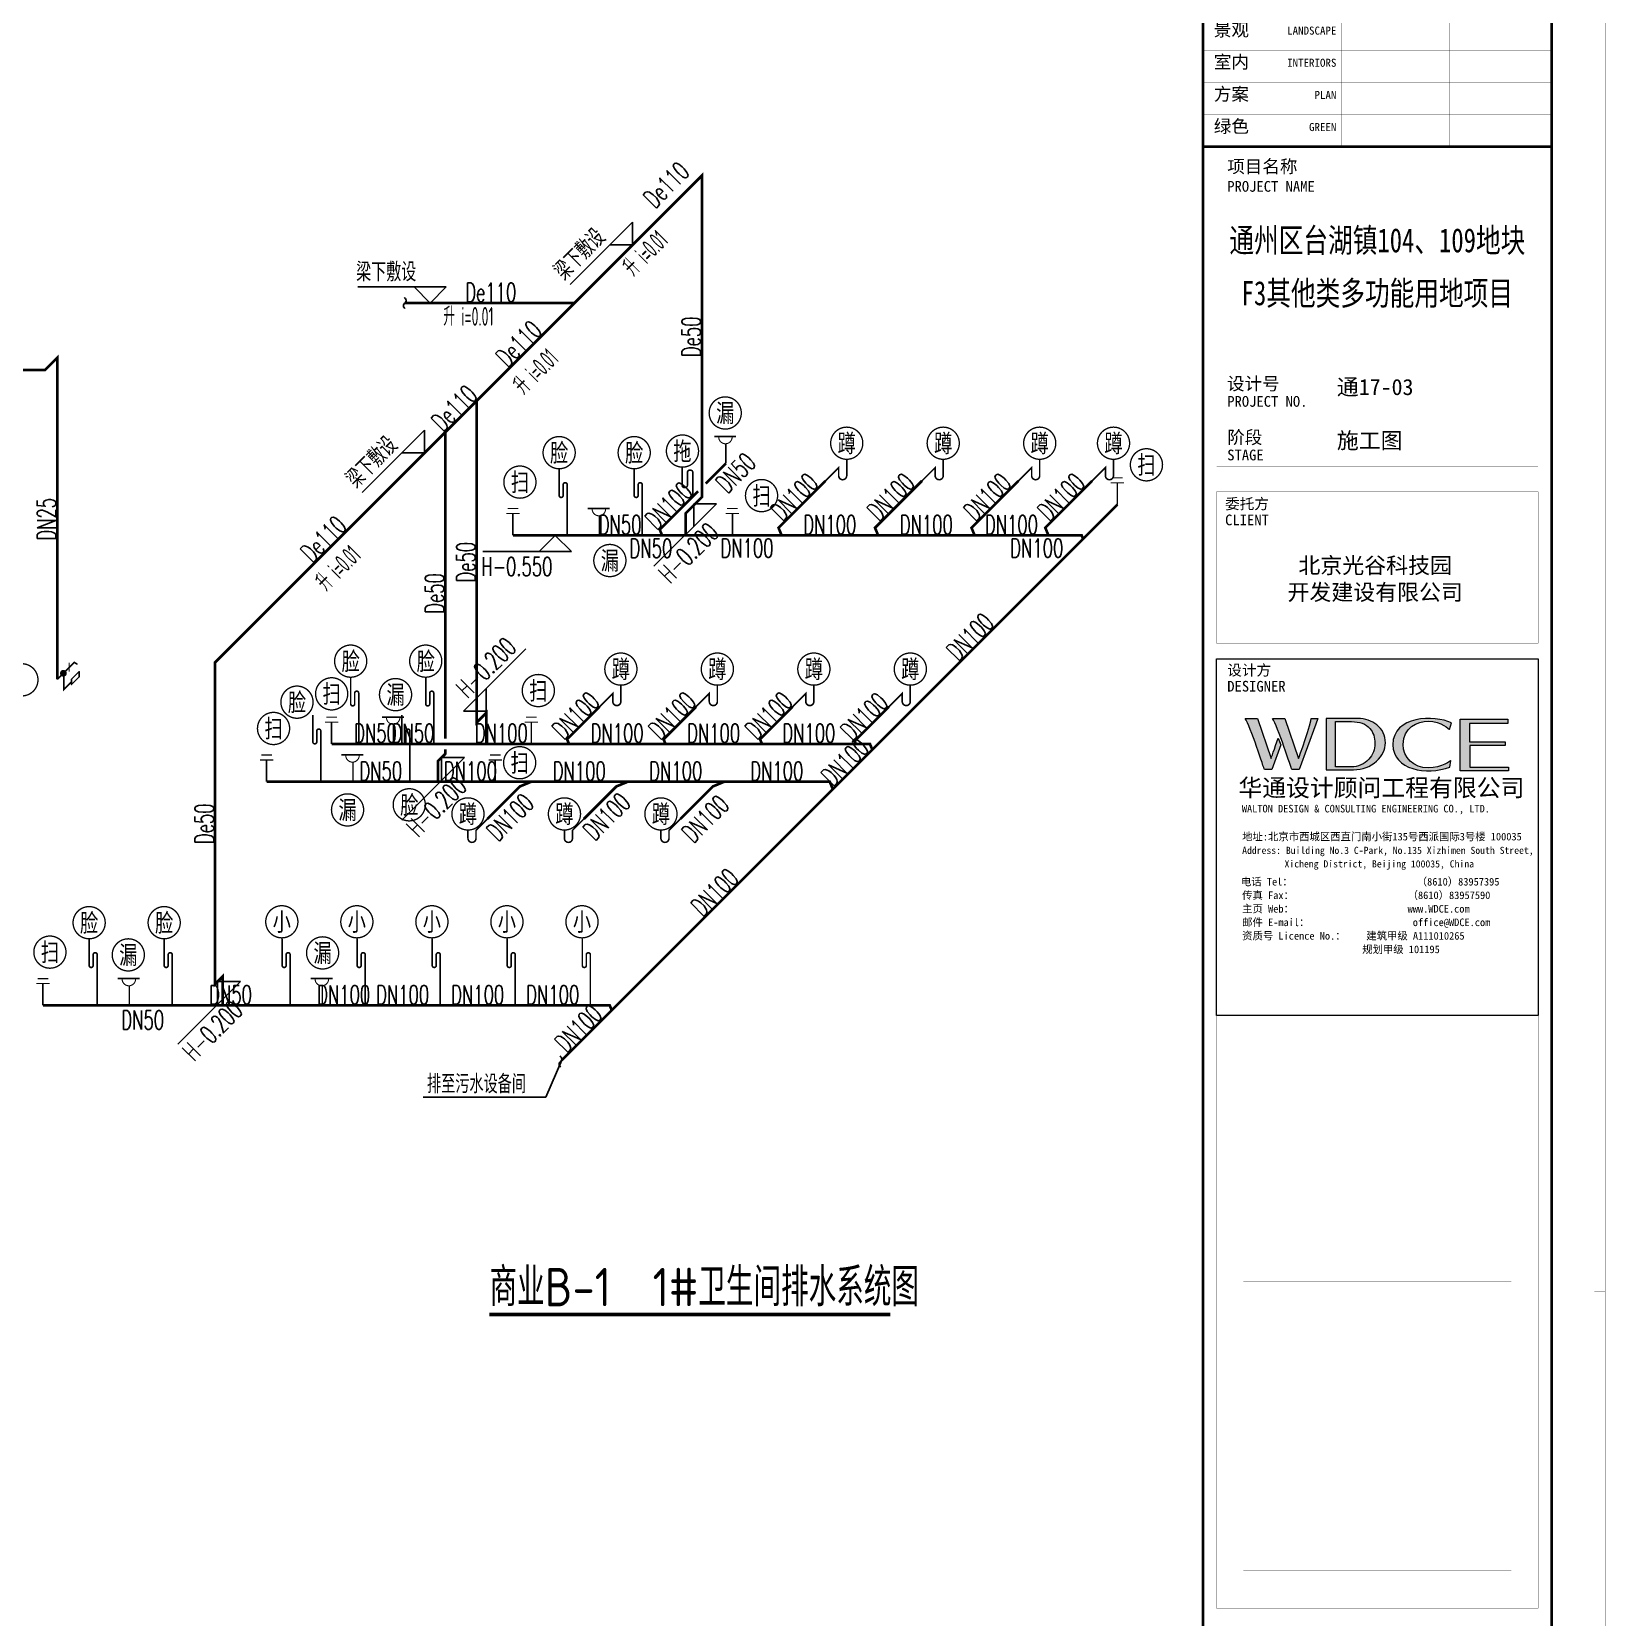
# Model space of a CAD drawing. Extents: x 57845 to 99897, y -155062 to -111524.
# Drawn here: x 85219 to 99897, y -143254 to -128465 of the extents above; entities that cross this region are included whole.
import ezdxf
from ezdxf.enums import TextEntityAlignment as Align

# ---------------------------------------------------------------- set-up
doc = ezdxf.new("R2010")
doc.units = 0
doc.header["$LTSCALE"] = 1000
doc.header["$MEASUREMENT"] = 0
for name, color, linetype in [('DIM_SYMB', 3, 'Continuous'), ('EQUIP_地漏', 7, 'Continuous'), ('EQUIP_污水', 7, 'Continuous'), ('EQUIP_给水', 7, 'Continuous'), ('EQUIP_通气', 7, 'Continuous'), ('PIPE-中水', 122, 'Continuous'), ('PIPE-污水', 2, 'Continuous'), ('PIPE-通气', 30, 'Continuous'), ('TEXT_中水', 7, 'Continuous'), ('TEXT_污水', 7, 'Continuous'), ('TEXT_通气', 7, 'Continuous'), ('TWT_ELEV', 3, 'Continuous'), ('TWT_IDEN', 3, 'Continuous'), ('TWT_LEAD', 3, 'Continuous'), ('TWT_SYMB', 3, 'Continuous')]:
    doc.layers.add(name, color=color, linetype=linetype)
doc.styles.add('_TCH_DIM', font='ROS1', dxfattribs={"width": 0.8, "bigfont": 'JD'})
doc.styles.add('_TWT_DIM_ELE', font='SIMPLEX', dxfattribs={"width": 0.8, "height": 3.5, "bigfont": 'HZTXT'})
doc.styles.add('_TWT_PIPEDN', font='SIMPLEX', dxfattribs={"width": 0.8, "height": 3.5, "bigfont": 'HZTXT'})
doc.styles.add('_TWT_SANITARY', font='', dxfattribs={"width": 0.8, "height": 3.5})
doc.styles.add('HZ', font='txt', dxfattribs={"bigfont": 'hztxt'})
doc.styles.get("Standard").update_dxf_attribs({"font": 'gbenor.shx', "bigfont": 'gbcbig.shx'})
doc.styles.add('图签信息$0$hwxh', font='STXIHEI.TTF')
doc.styles.add('图签信息$0$华文细黑', font='STXIHEI.TTF', dxfattribs={"height": 10})
doc.styles.get('_TWT_SANITARY').set_extended_font_data('SimSun')

# ---------------------------------------------------------------- blocks, each defined once
blk = doc.blocks.new('图签信息$0$logo2')
h = blk.add_hatch(color=7)
h.paths.add_polyline_path([(19.02, -7.36), (15.84, -7.36), (15.84, -3.97), (18.97, -3.97), (18.97, -4.24), (16.46, -4.24), (16.46, -5.45), (18.81, -5.45), (18.81, -5.69), (16.47, -5.69), (16.47, -7.12), (19.02, -7.12)])
edge = h.paths.add_edge_path()
edge.add_spline(control_points=[(15.26, -4.21), (15.26, -4.21), (15.13, -4.65), (15.13, -4.65), (15.13, -4.65), (14.62, -4.1), (13.73, -4.1), (13.04, -4.1), (12.07, -4.54), (12.08, -5.62), (12.08, -6.49), (12.77, -7.16), (13.73, -7.17), (14.66, -7.17), (15.23, -6.68), (15.23, -6.68), (15.23, -6.68), (15.16, -7.11), (15.16, -7.11), (13.63, -7.7), (11.42, -7.29), (11.41, -5.64), (11.4, -3.72), (14.16, -3.66), (15.26, -4.21)], knot_values=[0, 0, 0, 0, 1, 1, 1, 2, 2, 2, 3, 3, 3, 4, 4, 4, 5, 5, 5, 6, 6, 6, 7, 7, 7, 8, 8, 8, 8], degree=3, periodic=0)
edge = h.paths.add_edge_path(flags=16)
edge.add_spline(control_points=[(10.23, -5.57), (10.23, -5.16), (10.12, -4.83), (9.9, -4.58), (9.63, -4.27), (9.23, -4.12), (8.69, -4.12), (8.69, -4.12), (7.64, -4.12), (7.64, -4.12), (7.64, -4.12), (7.64, -7.1), (7.64, -7.1), (7.64, -7.1), (8.66, -7.1), (8.66, -7.1), (9.13, -7.1), (9.52, -6.93), (9.82, -6.6), (10.09, -6.31), (10.23, -5.96), (10.23, -5.57)], knot_values=[0, 0, 0, 0, 1, 1, 1, 2, 2, 2, 3, 3, 3, 4, 4, 4, 5, 5, 5, 6, 6, 6, 7, 7, 7, 7], degree=3, periodic=0)
edge = h.paths.add_edge_path()
edge.add_spline(control_points=[(10.92, -5.51), (10.92, -5.96), (10.72, -6.37), (10.34, -6.72), (9.92, -7.1), (9.41, -7.29), (8.82, -7.29), (8.82, -7.29), (7.03, -7.29), (7.03, -7.29), (7.03, -7.29), (7.03, -3.92), (7.03, -3.92), (7.03, -3.92), (9.1, -3.92), (9.1, -3.92), (9.59, -3.92), (10.01, -4.06), (10.36, -4.34), (10.73, -4.64), (10.92, -5.03), (10.92, -5.51)], knot_values=[0, 0, 0, 0, 1, 1, 1, 2, 2, 2, 3, 3, 3, 4, 4, 4, 5, 5, 5, 6, 6, 6, 7, 7, 7, 7], degree=3, periodic=0)
at = {"lineweight": 0}
blk.add_lwpolyline([(19.02, -7.36), (15.84, -7.36), (15.84, -3.97), (18.97, -3.97), (18.97, -4.24), (16.46, -4.24), (16.46, -5.45), (18.81, -5.45), (18.81, -5.69), (16.47, -5.69), (16.47, -7.12), (19.02, -7.12), (19.02, -7.36)], dxfattribs=at)
for points, knots in [([(10.92, -5.51), (10.92, -5.96), (10.72, -6.37), (10.34, -6.72), (9.92, -7.1), (9.41, -7.29), (8.82, -7.29), (8.82, -7.29), (7.03, -7.29), (7.03, -7.29), (7.03, -7.29), (7.03, -3.92), (7.03, -3.92), (7.03, -3.92), (9.1, -3.92), (9.1, -3.92), (9.59, -3.92), (10.01, -4.06), (10.36, -4.34), (10.73, -4.64), (10.92, -5.03), (10.92, -5.51)], [0, 0, 0, 0, 1, 1, 1, 2, 2, 2, 3, 3, 3, 4, 4, 4, 5, 5, 5, 6, 6, 6, 7, 7, 7, 7]), ([(10.23, -5.57), (10.23, -5.16), (10.12, -4.83), (9.9, -4.58), (9.63, -4.27), (9.23, -4.12), (8.69, -4.12), (8.69, -4.12), (7.64, -4.12), (7.64, -4.12), (7.64, -4.12), (7.64, -7.1), (7.64, -7.1), (7.64, -7.1), (8.66, -7.1), (8.66, -7.1), (9.13, -7.1), (9.52, -6.93), (9.82, -6.6), (10.09, -6.31), (10.23, -5.96), (10.23, -5.57)], [0, 0, 0, 0, 1, 1, 1, 2, 2, 2, 3, 3, 3, 4, 4, 4, 5, 5, 5, 6, 6, 6, 7, 7, 7, 7]), ([(15.26, -4.21), (15.26, -4.21), (15.13, -4.65), (15.13, -4.65), (15.13, -4.65), (14.62, -4.1), (13.73, -4.1), (13.04, -4.1), (12.07, -4.54), (12.08, -5.62), (12.08, -6.49), (12.77, -7.16), (13.73, -7.17), (14.66, -7.17), (15.23, -6.68), (15.23, -6.68), (15.23, -6.68), (15.16, -7.11), (15.16, -7.11), (13.63, -7.7), (11.42, -7.29), (11.41, -5.64), (11.4, -3.72), (14.16, -3.66), (15.26, -4.21)], [0, 0, 0, 0, 1, 1, 1, 2, 2, 2, 3, 3, 3, 4, 4, 4, 5, 5, 5, 6, 6, 6, 7, 7, 7, 8, 8, 8, 8])]:
    blk.add_open_spline(points, degree=3, knots=knots, dxfattribs=at)
blk = doc.blocks.new('图签信息$0$logo1')
h = blk.add_hatch(color=8)
edge = h.paths.add_edge_path()
edge.add_spline(control_points=[(3.86, -5.21), (3.63, -5.88), (3.39, -6.56), (3.39, -6.56), (3.39, -6.56), (2.5, -3.91), (2.5, -3.91), (2.5, -3.91), (1.8, -3.91), (1.69, -3.91), (2.02, -4.39), (2.95, -7.27), (2.95, -7.27), (2.95, -7.27), (3.44, -7.27), (3.44, -7.27), (3.44, -7.27), (4.03, -5.66), (4.03, -5.66), (4.03, -5.66), (3.86, -5.21), (3.86, -5.21)], knot_values=[0, 0, 0, 0, 1, 1, 1, 2, 2, 2, 3, 3, 3, 4, 4, 4, 5, 5, 5, 6, 6, 6, 7, 7, 7, 7], degree=3, periodic=0)
h = blk.add_hatch(color=7)
edge = h.paths.add_edge_path()
edge.add_spline(control_points=[(6.04, -3.91), (6.09, -4.1), (5.2, -6.56), (5.2, -6.56), (5.2, -6.56), (4.3, -3.91), (4.3, -3.91), (4.3, -3.91), (3.6, -3.91), (3.49, -3.91), (3.82, -4.39), (4.75, -7.27), (4.75, -7.27), (4.75, -7.27), (5.24, -7.27), (5.24, -7.27), (5.24, -7.27), (6.33, -4.3), (6.33, -4.3), (6.33, -4.3), (6.48, -3.91), (6.48, -3.91), (6.48, -3.91), (6.21, -3.91), (6.04, -3.91)], knot_values=[0, 0, 0, 0, 1, 1, 1, 2, 2, 2, 3, 3, 3, 4, 4, 4, 5, 5, 5, 6, 6, 6, 7, 7, 7, 8, 8, 8, 8], degree=3, periodic=0)
at = {"color": 8, "lineweight": 0}
blk.add_open_spline([(3.86, -5.21), (3.63, -5.88), (3.39, -6.56), (3.39, -6.56), (3.39, -6.56), (2.5, -3.91), (2.5, -3.91), (2.5, -3.91), (1.8, -3.91), (1.69, -3.91), (2.02, -4.39), (2.95, -7.27), (2.95, -7.27), (2.95, -7.27), (3.44, -7.27), (3.44, -7.27), (3.44, -7.27), (4.03, -5.66), (4.03, -5.66), (4.03, -5.66), (3.86, -5.21), (3.86, -5.21)], degree=3, knots=[0, 0, 0, 0, 1, 1, 1, 2, 2, 2, 3, 3, 3, 4, 4, 4, 5, 5, 5, 6, 6, 6, 7, 7, 7, 7], dxfattribs=at)
at = {"lineweight": 0}
blk.add_open_spline([(6.04, -3.91), (6.09, -4.1), (5.2, -6.56), (5.2, -6.56), (5.2, -6.56), (4.3, -3.91), (4.3, -3.91), (4.3, -3.91), (3.6, -3.91), (3.49, -3.91), (3.82, -4.39), (4.75, -7.27), (4.75, -7.27), (4.75, -7.27), (5.24, -7.27), (5.24, -7.27), (5.24, -7.27), (6.33, -4.3), (6.33, -4.3), (6.33, -4.3), (6.48, -3.91), (6.48, -3.91), (6.48, -3.91), (6.21, -3.91), (6.04, -3.91)], degree=3, knots=[0, 0, 0, 0, 1, 1, 1, 2, 2, 2, 3, 3, 3, 4, 4, 4, 5, 5, 5, 6, 6, 6, 7, 7, 7, 8, 8, 8, 8], dxfattribs=at)
blk.add_blockref('图签信息$0$logo2', (0, 0))
blk = doc.blocks.new('图签信息$0$时间-logo')
at = {"layer": 'Defpoints', "lineweight": 0}
blk.add_lwpolyline([(0, -23.46), (-21.17, -23.46), (-21.17, 0), (0, 0), (0, -23.46)], dxfattribs=at)
blk.add_blockref('图签信息$0$logo1', (-20.97, 0))
at = {"style": '图签信息$0$hwxh'}
for s, height, p in [('华通设计顾问工程有限公司 ', 1.15, (-19.73, -9.05)), ('WALTON DESIGN & CONSULTING ENGINEERING CO., LTD.', 0.5, (-19.5, -10.1)), ('地址:北京市西城区西直门南小街135号西派国际3号楼 100035', 0.5, (-19.48, -11.94)), ('Address: Building No.3 C-Park, No.135 Xizhimen South Street, ', 0.47, (-19.48, -12.83)), ('Xicheng District, Beijing 100035, China ', 0.47, (-16.69, -13.72)), ('电话 Tel：                        （8610）83957395 ', 0.5, (-19.56, -14.91)), ('传真 Fax：                      （8610）83957590 ', 0.5, (-19.48, -15.8)), ('主页 Web：                      www.WDCE.com ', 0.5, (-19.48, -16.69)), ('邮件 E-mail：                    office@WDCE.com ', 0.5, (-19.48, -17.58)), ('资质号 Licence No.：    建筑甲级 A111010265 ', 0.5, (-19.48, -18.47)), ('   规划甲级 101195', 0.5, (-12.6, -19.36))]:
    blk.add_text(s, height=height, dxfattribs=at).set_placement(p)
blk = doc.blocks.new('图签信息')
at = {"const_width": 0.5}
for points in [[(-65, 574), (-65, 500.5), (0, 500.5), (0, 574)], [(-65, 0), (0, 0), (0, 500.5), (-65, 500.5)]]:
    blk.add_lwpolyline(points, close=True, dxfattribs=at)
at = {"const_width": 0.05}
for points in [[(-39.14, 566.5), (-39.14, 500.5)], [(-19.1, 566.5), (-19.1, 500.5)], [(-65, 518.5), (0, 518.5)], [(-65, 512.5), (0, 512.5)], [(-65, 512.5), (0, 512.5)], [(-65, 506.5), (0, 506.5)], [(-65, 500.5), (0, 500.5)], [(-62.5, 450.87), (-2.5, 450.87)], [(-62.5, 440.87), (-2.5, 440.87)], [(-2.5, 407.85), (-2.5, 436.12), (-62.5, 436.12), (-62.5, 407.85)], [(-62.5, 407.85), (-2.5, 407.85)], [(-62.5, 404.92), (-62.5, 227.83)], [(-62.5, 404.92), (-2.5, 404.92)], [(-62.5, 227.83), (-2.5, 227.83), (-2.5, 404.92)], [(-57.5, 338.36), (-7.5, 338.36)], [(-57.5, 288.83), (-7.5, 288.83)], [(-57.5, 234.85), (-7.5, 234.85)], [(-62.5, 227.83), (-2.5, 227.83)]]:
    blk.add_lwpolyline(points, dxfattribs=at)
at = {"ltscale": 0.001, "xscale": 2.834689937531525, "yscale": 2.834689937531525, "zscale": 2.834689937531525}
blk.add_blockref('图签信息$0$时间-logo', (-2.5, 404.92), dxfattribs=at)
at = {"style": '图签信息$0$华文细黑'}
for s, height, p in [('景观', 2.4, (-63, 523.5)), ('室内', 2.4, (-63, 517.5)), ('方案', 2.4, (-63, 511.5)), ('绿色', 2.4, (-63, 505.5)), ('项目名称', 2.4, (-60.5, 498)), ('PROJECT NAME', 2, (-60.5, 494.08)), ('设计号', 2.4, (-60.54, 457.48)), ('PROJECT NO.', 2, (-60.5, 453.97)), ('阶段', 2.4, (-60.5, 447.47)), ('STAGE', 2, (-60.5, 443.97)), ('委托方', 2, (-60.9, 434.86)), ('CLIENT', 2, (-60.9, 431.86)), ('设计方', 2, (-60.5, 403.83)), ('DESIGNER', 2, (-60.5, 400.83))]:
    blk.add_text(s, height=height, dxfattribs=at).set_placement(p, align=Align.TOP_LEFT)
for s, p in [('LANDSCAPE', (-40.14, 522.89)), ('INTERIORS', (-40.14, 516.89)), ('PLAN', (-40.14, 510.89)), ('GREEN', (-40.14, 504.89))]:
    blk.add_text(s, height=1.5, dxfattribs=at).set_placement(p, align=Align.TOP_RIGHT)
at = {"color": 4, "style": '图签信息$0$华文细黑', "width": 0.75}
for s, p in [('通州区台湖镇104、109地块', (-32.5, 480.78)), ('F3其他类多功能用地项目', (-32.5, 470.91))]:
    blk.add_text(s, height=4.5, dxfattribs=at).set_placement(p, align=Align.CENTER)
at = {"color": 4, "ltscale": 0.001, "char_height": 3, "width": 58.4895, "style": '图签信息$0$华文细黑'}
for s, insert, attachment_point in [('通17-03', (-40.06, 455.51), 4), ('施工图', (-40.06, 445.51), 4), ('北京光谷科技园\\P开发建设有限公司', (-32.9, 419.71), 5)]:
    blk.add_mtext(s, dxfattribs=dict(at, insert=insert, attachment_point=attachment_point))
blk = doc.blocks.new('图签-A1')
at = {"color": 2}
blk.add_blockref('图签信息', (0, 0), dxfattribs=at)
blk = doc.blocks.new('图框-A1')
for points, const_width in [([(0, 0), (841, 0), (841, 594), (0, 594)], 0.05), ([(766, 584), (25, 584), (25, 10), (766, 10)], 0.5)]:
    blk.add_lwpolyline(points, close=True, dxfattribs=dict(const_width=const_width))
at = {"const_width": 0.05}
blk.add_lwpolyline([(841, 297), (839, 297)], dxfattribs=at)
blk = doc.blocks.new('$TWTSYS$00000079')
blk.add_line((-212, 500), (188, 500))
at = {"const_width": 20}
blk.add_lwpolyline([(-134, 500, 1.067664), (116, 500)], format="xyb", dxfattribs=at)
at = {"const_width": 30}
blk.add_lwpolyline([(0, 367), (0, 0)], dxfattribs=at)
at = {"style": 'HZ', "width": 0.7, "flags": 1}
for tag in ['UNIT', 'WHAT', 'SPEC']:
    blk.add_attdef(tag, (0, 0), '', height=0.001, dxfattribs=at)
blk = doc.blocks.new('$TWTSYS$00000086')
at = {"const_width": 30}
blk.add_lwpolyline([(0, 0), (0, 946, 1), (-75, 946), (-75, 746, -1), (-150, 746), (-150, 1244)], format="xyb", dxfattribs=at)
blk = doc.blocks.new('$TwtSys$00000132')
at = {"elevation": 0}
blk.add_lwpolyline([(7, -101, -0.575183), (0, 0, 0.604745), (-11, 101, 16.924828)], format="xyb", dxfattribs=at)
blk = doc.blocks.new('$ATTACHMENT$00000055')
at = {"const_width": 30}
blk.add_lwpolyline([(0, 0), (0, 456, 0.75), (-100, 456), (-100, 202, -0.75), (-200, 202), (-200, 540)], format="xyb", dxfattribs=at)
blk = doc.blocks.new('$ATTACHMENT$00000057')
at = {"const_width": 30}
blk.add_lwpolyline([(0, 0), (-212, -212), (-212, -362, -1), (-362, -362), (-362, -207)], format="xyb", dxfattribs=at)
blk = doc.blocks.new('$Attachment$00000058')
at = {"const_width": 30}
blk.add_lwpolyline([(-35, -35), (212, 212), (212, 62, 1), (362, 62), (362, 367)], format="xyb", dxfattribs=at)
blk = doc.blocks.new('$ATTACHMENT$00000119')
blk.add_blockref('$Attachment$00000058', (35, 35))
blk = doc.blocks.new('$ATTACHMENT$00000067')
for points, const_width in [([(-125, 407), (125, 407)], 20), ([(-100, 500), (100, 500)], 20), ([(0, 407), (0, 0)], 30)]:
    blk.add_lwpolyline(points, dxfattribs=dict(const_width=const_width))
at = {"style": 'HZ', "width": 0.7, "flags": 1}
for tag in ['UNIT', 'WHAT', 'SPEC']:
    blk.add_attdef(tag, (0, 0), '', height=0.001, dxfattribs=at)
blk = doc.blocks.new('$ATTACHMENT$00000157')
for points, const_width in [([(0, 0), (318, 318), (378, 283)], 30), ([(222, 315), (222, 145)], 15), ([(125, 115), (125, -185), (266, -44)], 30)]:
    blk.add_lwpolyline(points, dxfattribs=dict(const_width=const_width))
at = {"const_width": 62.5}
blk.add_lwpolyline([(115, 147, -1), (115, 84, -1)], format="xyb", close=True, dxfattribs=at)
blk.add_lwpolyline([(269, 6), (269, -94), (411, 47), (411, 147)], close=True)
at = {"style": 'HZ', "width": 0.7, "flags": 1}
for tag in ['UNIT', 'SPEC', 'WHAT']:
    blk.add_attdef(tag, (0, 0), '', height=0.001, dxfattribs=at)

msp = doc.modelspace()

# ---------------------------------------------------------------- hatches: boundary and pattern name
at = {"layer": 'PIPE-中水', "linetype": 'Continuous'}
for points in [[(85457.3, -131506.4), (85448.5, -131497.5), (85469.8, -131476.2)], [(85457.3, -131506.4), (85469.8, -131506.4), (85469.8, -131476.2)], [(85344.3, -131619.5), (85353.1, -131628.3), (85349.4, -131632)], [(85344.3, -131619.5), (85344.3, -131632), (85349.4, -131632)]]:
    msp.add_hatch(color=256, dxfattribs=at).paths.add_polyline_path(points)
at = {"layer": 'PIPE-污水', "linetype": 'Continuous'}
for points in [[(91077.1, -133108.5), (91068.2, -133099.6), (91062.3, -133105.5)], [(92185.3, -133091.7), (92176.4, -133082.9), (92170.5, -133088.8)], [(92185.3, -133091.7), (92173.7, -133096.5), (92170.5, -133088.8)], [(93085.3, -133091.7), (93076.4, -133082.9), (93070.5, -133088.8)], [(93085.3, -133091.7), (93073.7, -133096.5), (93070.5, -133088.8)], [(93985.3, -133091.7), (93976.4, -133082.9), (93970.5, -133088.8)], [(93985.3, -133091.7), (93973.7, -133096.5), (93970.5, -133088.8)], [(94673.7, -133091.7), (94664.9, -133082.9), (94659, -133088.8)], [(94673.7, -133091.7), (94662.2, -133096.5), (94659, -133088.8)], [(91077.1, -133108.5), (91065.5, -133113.2), (91062.3, -133105.5)], [(95012.8, -133162.9), (95024.3, -133158.1), (95021.1, -133150.4)], [(95012.8, -133162.9), (95012.8, -133150.4), (95021.1, -133150.4)], [(90212.9, -135064), (90204.1, -135055.2), (90198.2, -135061.1)], [(90212.9, -135064), (90201.4, -135068.8), (90198.2, -135061.1)], [(91112.9, -135064), (91104.1, -135055.2), (91098.2, -135061.1)], [(91112.9, -135064), (91101.4, -135068.8), (91098.2, -135061.1)], [(92012.9, -135064), (92004.1, -135055.2), (91998.2, -135061.1)], [(92012.9, -135064), (92001.4, -135068.8), (91998.2, -135061.1)], [(92896.3, -135080.5), (92887.5, -135071.6), (92881.6, -135077.6)], [(92896.3, -135080.5), (92884.8, -135085.3), (92881.6, -135077.6)], [(93037.8, -135107.4), (93037.8, -135094.9), (93046.2, -135094.9)], [(93037.8, -135107.4), (93049.4, -135102.6), (93046.2, -135094.9)], [(92663.3, -135460.9), (92674.8, -135456.2), (92671.6, -135448.4)], [(92663.3, -135460.9), (92663.3, -135448.4), (92671.6, -135448.4)], [(89772.7, -135504.3), (89763.8, -135495.5), (89765.6, -135493.7)], [(89772.7, -135504.3), (89767.9, -135492.8), (89765.6, -135493.7)], [(90672.7, -135504.3), (90663.8, -135495.5), (90665.6, -135493.7)], [(90672.7, -135504.3), (90667.9, -135492.8), (90665.6, -135493.7)], [(91572.7, -135504.3), (91563.8, -135495.5), (91565.6, -135493.7)], [(91572.7, -135504.3), (91567.9, -135492.8), (91565.6, -135493.7)], [(90611, -137546.9), (90622.6, -137542.1), (90619.4, -137534.4)], [(90611, -137546.9), (90611, -137534.4), (90619.4, -137534.4)]]:
    msp.add_hatch(color=256, dxfattribs=at).paths.add_polyline_path(points)
at = {"layer": 'PIPE-通气', "linetype": 'Continuous'}
for points in [[(91470.8, -129806), (91462, -129797.2), (91483.3, -129775.8)], [(91470.8, -129806), (91483.3, -129806), (91483.3, -129775.8)], [(91470.8, -132806), (91483.3, -132806), (91483.3, -132811.2)], [(91470.8, -132806), (91479.7, -132814.9), (91483.3, -132811.2)], [(91318.3, -132958.6), (91309.4, -132949.8), (91305.8, -132953.4)], [(91318.3, -132958.6), (91305.8, -132958.6), (91305.8, -132953.4)], [(86929.5, -134347.6), (86920.7, -134338.8), (86917, -134342.4)], [(86929.5, -134347.6), (86917, -134347.6), (86917, -134342.4)], [(89458.5, -134818.4), (89449.7, -134809.5), (89471, -134788.2)], [(89458.5, -134818.4), (89471, -134818.4), (89471, -134788.2)], [(89368.9, -134908), (89356.4, -134908), (89356.4, -134938.2)], [(89368.9, -134908), (89377.7, -134916.9), (89356.4, -134938.2)], [(89008.1, -135268.7), (88999.3, -135259.9), (88995.6, -135263.5)], [(89008.1, -135268.7), (88995.6, -135268.7), (88995.6, -135263.5)], [(89077.2, -135199.7), (89089.7, -135199.7), (89089.7, -135204.8)], [(89077.2, -135199.7), (89086, -135208.5), (89089.7, -135204.8)], [(86929.5, -137347.6), (86917, -137347.6), (86917, -137377.8)], [(86929.5, -137347.6), (86938.3, -137356.4), (86917, -137377.8)], [(87000.9, -137276.2), (86992.1, -137267.3), (87013.4, -137246)], [(87000.9, -137276.2), (87013.4, -137276.2), (87013.4, -137246)]]:
    msp.add_hatch(color=256, dxfattribs=at).paths.add_polyline_path(points)

# ---------------------------------------------------------------- linework, layer by layer
at = {"layer": 'DIM_SYMB', "const_width": 35}
msp.add_lwpolyline([(89489.2, -140430), (93228, -140430)], dxfattribs=at)
at = {"layer": 'PIPE-中水', "linetype": 'Continuous', "ltscale": 0.5, "const_width": 25}
for points in [[(84444.3, -131619.5), (85344.3, -131619.5)], [(85344.3, -131619.5), (85457.3, -131506.4)], [(85457.3, -134506.4), (85457.3, -131506.4)]]:
    msp.add_lwpolyline(points, dxfattribs=at)
at = {"layer": 'PIPE-污水', "linetype": 'Continuous', "ltscale": 0.5, "const_width": 25}
for points in [[(91506.2, -132679.3), (91694.4, -132491.1)], [(92622.8, -132654.2), (92185.3, -133091.7)], [(93522.8, -132654.2), (93085.3, -133091.7)], [(94422.8, -132654.2), (93985.3, -133091.7)], [(95111.2, -132654.2), (94673.7, -133091.7)], [(91077.1, -133108.5), (91385.7, -132799.8)], [(91385.7, -132799.8), (91435.5, -132750)], [(95345.7, -132875.4), (95026.1, -133195)], [(91077.1, -133108.5), (91099.6, -133162.9)], [(92185.3, -133091.7), (92214.7, -133162.9)], [(93085.3, -133091.7), (93114.7, -133162.9)], [(93985.3, -133091.7), (94014.7, -133162.9)], [(94673.7, -133091.7), (94703.2, -133162.9)], [(89707.7, -133162.9), (90214, -133162.9)], [(90214, -133162.9), (90514, -133162.9)], [(90514, -133162.9), (90914, -133162.9)], [(90914, -133162.9), (91099.6, -133162.9)], [(91099.6, -133162.9), (92214.7, -133162.9)], [(92214.7, -133162.9), (93114.7, -133162.9)], [(95026.1, -133195), (93060, -135161)], [(93114.7, -133162.9), (94014.7, -133162.9)], [(94014.7, -133162.9), (94703.2, -133162.9)], [(94703.2, -133162.9), (95012.8, -133162.9)], [(95012.8, -133162.9), (95026.1, -133195)], [(90516, -134760.9), (90212.9, -135064)], [(91416, -134760.9), (91112.9, -135064)], [(92316, -134760.9), (92012.9, -135064)], [(93215.9, -134760.9), (92896.3, -135080.5)], [(88016.3, -135107.4), (88269.4, -135107.4)], [(88269.4, -135107.4), (88595.1, -135107.4)], [(88595.1, -135107.4), (88969.4, -135107.4)], [(88969.4, -135107.4), (90230.9, -135107.4)], [(90212.9, -135064), (90230.9, -135107.4)], [(90230.9, -135107.4), (91130.9, -135107.4)], [(91112.9, -135064), (91130.9, -135107.4)], [(91130.9, -135107.4), (92030.9, -135107.4)], [(92012.9, -135064), (92030.9, -135107.4)], [(92030.9, -135107.4), (92907.5, -135107.4)], [(93060, -135161), (92691.6, -135529.5)], [(92896.3, -135080.5), (92907.5, -135107.4)], [(92907.5, -135107.4), (93037.8, -135107.4)], [(93037.8, -135107.4), (93060, -135161)], [(87409.6, -135460.9), (87915.9, -135460.9)], [(87915.9, -135460.9), (88215.9, -135460.9)], [(88215.9, -135460.9), (88746.8, -135460.9)], [(88746.8, -135460.9), (89877.3, -135460.9)], [(89772.7, -135504.3), (89877.3, -135460.9)], [(89877.3, -135460.9), (90777.3, -135460.9)], [(90672.7, -135504.3), (90777.3, -135460.9)], [(90777.3, -135460.9), (91677.3, -135460.9)], [(91572.7, -135504.3), (91677.3, -135460.9)], [(91677.3, -135460.9), (92663.3, -135460.9)], [(92663.3, -135460.9), (92691.6, -135529.5)], [(89469.5, -135807.4), (89772.7, -135504.3)], [(90369.5, -135807.4), (90672.7, -135504.3)], [(92691.6, -135529.5), (90629.5, -137591.6)], [(91269.5, -135807.4), (91572.7, -135504.3)], [(85323.6, -137546.9), (85829.9, -137546.9)], [(85829.9, -137546.9), (86129.9, -137546.9)], [(86129.9, -137546.9), (86529.9, -137546.9)], [(86529.9, -137546.9), (87630, -137546.9)], [(87630, -137546.9), (87930, -137546.9)], [(87930, -137546.9), (88330, -137546.9)], [(88330, -137546.9), (89030, -137546.9)], [(89030, -137546.9), (89730, -137546.9)], [(89730, -137546.9), (90430, -137546.9)], [(90430, -137546.9), (90611, -137546.9)], [(90611, -137546.9), (90629.5, -137591.6)], [(90629.5, -137591.6), (90163.3, -138057.8)]]:
    msp.add_lwpolyline(points, dxfattribs=at)
at = {"layer": 'PIPE-通气', "linetype": 'Continuous', "ltscale": 0.5, "const_width": 25}
for points in [[(90281.5, -130995.3), (91470.8, -129806)], [(91470.8, -132806), (91470.8, -129806)], [(88698.8, -130995.3), (90281.5, -130995.3)], [(89368.9, -131908), (90281.5, -130995.3)], [(89077.2, -132199.7), (89368.9, -131908)], [(89368.9, -134908), (89368.9, -131908)], [(86929.5, -134347.6), (89077.2, -132199.7)], [(89077.2, -135057.4), (89077.2, -132199.7)], [(91470.8, -132806), (91318.3, -132958.6)], [(91318.3, -132958.6), (91318.3, -133162.9)], [(86929.5, -137347.6), (86929.5, -134347.6)], [(89368.9, -134908), (89458.5, -134818.4)], [(89458.5, -134818.4), (89458.5, -135107.4)], [(89077.2, -135199.7), (89077.2, -135157.4)], [(89077.2, -135199.7), (89008.1, -135268.7)], [(89008.1, -135268.7), (89008.1, -135460.9)], [(86929.5, -137347.6), (87000.9, -137276.2)], [(87000.9, -137276.2), (87000.9, -137546.9)]]:
    msp.add_lwpolyline(points, dxfattribs=at)
at = {"layer": 'TWT_ELEV'}
for p, q in [((90823.9, -130240.8), (90240.8, -130823.9)), ((90823.9, -130452.9), (90823.9, -130240.8)), ((90823.9, -130452.9), (90611.8, -130452.9)), ((89085.7, -130845.3), (88261, -130845.3)), ((88935.7, -130995.3), (88785.7, -130845.3)), ((88935.7, -130995.3), (89085.7, -130845.3)), ((88884.3, -132180.4), (88301.2, -132763.6)), ((88884.3, -132392.6), (88884.3, -132180.4)), ((88884.3, -132392.6), (88672.2, -132392.6)), ((91606.7, -132867), (91023.6, -133450.1)), ((91394.6, -132867), (91606.7, -132867)), ((91394.6, -132867), (91394.6, -133079.1)), ((90103.2, -133162.9), (89953.2, -133312.9)), ((90103.2, -133162.9), (90253.2, -133312.9)), ((90253.2, -133312.9), (89428.6, -133312.9)), ((89246.4, -134803.1), (89829.5, -134219.9)), ((89458.5, -134803.1), (89458.5, -134590.9)), ((89458.5, -134803.1), (89246.4, -134803.1)), ((89254.8, -135234.2), (88671.7, -135817.3)), ((89042.7, -135234.2), (89254.8, -135234.2)), ((89042.7, -135234.2), (89042.7, -135446.3)), ((87165.5, -137323.8), (86582.3, -137906.9)), ((86953.3, -137323.8), (87165.5, -137323.8)), ((86953.3, -137323.8), (86953.3, -137535.9))]:
    msp.add_line(p, q, dxfattribs=at)
at = {"layer": 'TWT_IDEN', "const_width": 12.5}
for points in [[(91838.2, -132020.9, 1), (91538.2, -132020.9, 1)], [(92971.5, -132302.9, 1), (92671.5, -132302.9, 1)], [(93871.5, -132302.9, 1), (93571.5, -132302.9, 1)], [(94771.5, -132302.9, 1), (94471.5, -132302.9, 1)], [(95460, -132302.9, 1), (95160, -132302.9, 1)], [(90289, -132391, 1), (89989, -132391, 1)], [(90989, -132391, 1), (90689, -132391, 1)], [(91439.3, -132375.8, 1), (91139.3, -132375.8, 1)], [(95767, -132504.2, 1), (95467, -132504.2, 1)], [(89923.1, -132665.5, 1), (89623.1, -132665.5, 1)], [(92176.9, -132791.6, 1), (91876.9, -132791.6, 1)], [(90762, -133397.1, 1), (90462, -133397.1, 1)], [(88344.4, -134335.5, 1), (88044.4, -134335.5, 1)], [(89044.4, -134335.5, 1), (88744.4, -134335.5, 1)], [(90864.8, -134409.6, 1), (90564.8, -134409.6, 1)], [(91764.8, -134409.6, 1), (91464.8, -134409.6, 1)], [(92664.8, -134409.6, 1), (92364.8, -134409.6, 1)], [(93564.7, -134409.6, 1), (93264.7, -134409.6, 1)], [(85277.7, -134509.8, 1), (84977.7, -134509.8, 1)], [(87843.7, -134718.1, 1), (87543.7, -134718.1, 1)], [(88167.1, -134640.4, 1), (87867.1, -134640.4, 1)], [(88762.9, -134648, 1), (88462.9, -134648, 1)], [(90094.8, -134610, 1), (89794.8, -134610, 1)], [(87625, -134963.6, 1), (87325, -134963.6, 1)], [(89920.6, -135283, 1), (89620.6, -135283, 1)], [(88315.4, -135723.2, 1), (88015.4, -135723.2, 1)], [(88890.8, -135675.5, 1), (88590.8, -135675.5, 1)], [(89438.5, -135760.8, 1), (89138.5, -135760.8, 1)], [(90338.5, -135760.8, 1), (90038.5, -135760.8, 1)], [(91238.5, -135760.8, 1), (90938.5, -135760.8, 1)], [(85904.9, -136775, 1), (85604.9, -136775, 1)], [(86604.9, -136775, 1), (86304.9, -136775, 1)], [(87702.1, -136766.6, 1), (87402.1, -136766.6, 1)], [(88402.1, -136766.6, 1), (88102.1, -136766.6, 1)], [(89102.1, -136766.6, 1), (88802.1, -136766.6, 1)], [(89802.1, -136766.6, 1), (89502.1, -136766.6, 1)], [(90502.1, -136766.6, 1), (90202.1, -136766.6, 1)], [(85539.1, -137049.6, 1), (85239.1, -137049.6, 1)], [(86270.2, -137075.4, 1), (85970.2, -137075.4, 1)], [(88082.6, -137056.9, 1), (87782.6, -137056.9, 1)]]:
    msp.add_lwpolyline(points, format="xyb", close=True, dxfattribs=at)
at = {"layer": 'TWT_LEAD'}
for p, q in [((90163.3, -138057.8), (90016.3, -138401.4)), ((90016.3, -138401.4), (88871.2, -138401.4))]:
    msp.add_line(p, q, dxfattribs=at)
at = {"layer": 'TWT_SYMB'}
for points in [[(90801, -130868, 0, 0, 0), (91336.2, -130332.8, 0, 0, 0), (90821.6, -130847.5, 40, 0, 0), (90715.5, -130953.5, 0, 0, 0)], [(89736, -131259.6, 0, 0, 0), (89081.3, -131259.6, 40, 0, 0), (88931.3, -131259.6, 0, 0, 0)], [(89821.3, -131927.9, 0, 0, 0), (90270.3, -131478.9, 0, 0, 0), (89701.7, -132047.5, 0, 0, 0), (89701.7, -132047.5, 0, 0, 0), (90301.6, -131447.6, 40, 0, 0), (90407.6, -131341.6, 0, 0, 0)], [(87978.5, -133761.6, 0, 0, 0), (88427.5, -133312.6, 0, 0, 0), (87858.9, -133881.2, 0, 0, 0), (87858.9, -133881.2, 0, 0, 0), (88458.7, -133281.3, 40, 0, 0), (88564.8, -133175.2, 0, 0, 0)]]:
    msp.add_lwpolyline(points, format="xyseb", dxfattribs=at)

# ---------------------------------------------------------------- block references
at = {"xscale": 50, "yscale": 50, "zscale": 50}
for name, p in [('图框-A1', (57845.8, -155061.2)), ('图签-A1', (99395.8, -154561.2))]:
    msp.add_blockref(name, p, dxfattribs=at)
at = {"layer": 'EQUIP_地漏', "xscale": 0.5, "yscale": 0.5, "zscale": 0.5}
for p in [(91694.4, -132491.1), (90514, -133162.9), (88595.1, -135107.4), (88215.9, -135460.9), (86129.9, -137546.9), (87930, -137546.9)]:
    msp.add_blockref('$TWTSYS$00000079', p, dxfattribs=at)
at = {"layer": 'EQUIP_污水', "xscale": 0.5, "yscale": 0.5, "zscale": 0.5}
for name, p in [('$ATTACHMENT$00000119', (92622.8, -132654.2)), ('$ATTACHMENT$00000119', (93522.8, -132654.2)), ('$ATTACHMENT$00000119', (94422.8, -132654.2)), ('$ATTACHMENT$00000119', (95111.2, -132654.2)), ('$TWTSYS$00000086', (90214, -133162.9)), ('$TWTSYS$00000086', (90914, -133162.9)), ('$ATTACHMENT$00000055', (91385.7, -132799.8)), ('$ATTACHMENT$00000067', (95345.7, -132875.4)), ('$ATTACHMENT$00000067', (89707.7, -133162.9)), ('$ATTACHMENT$00000067', (91755.6, -133162.9)), ('$TWTSYS$00000086', (88269.4, -135107.4)), ('$TWTSYS$00000086', (88969.4, -135107.4)), ('$ATTACHMENT$00000119', (90516, -134760.9)), ('$ATTACHMENT$00000119', (91416, -134760.9)), ('$ATTACHMENT$00000119', (92316, -134760.9)), ('$ATTACHMENT$00000119', (93215.9, -134760.9)), ('$TWTSYS$00000086', (87915.9, -135460.9)), ('$ATTACHMENT$00000067', (88016.3, -135107.4)), ('$TWTSYS$00000086', (88746.8, -135460.9)), ('$ATTACHMENT$00000067', (89879.4, -135107.4)), ('$ATTACHMENT$00000067', (87409.6, -135460.9)), ('$ATTACHMENT$00000067', (89542.9, -135460.9)), ('$ATTACHMENT$00000057', (89469.5, -135807.4)), ('$ATTACHMENT$00000057', (90369.5, -135807.4)), ('$ATTACHMENT$00000057', (91269.5, -135807.4)), ('$TWTSYS$00000086', (85829.9, -137546.9)), ('$TWTSYS$00000086', (86529.9, -137546.9)), ('$TWTSYS$00000086', (87630, -137546.9)), ('$TWTSYS$00000086', (88330, -137546.9)), ('$TWTSYS$00000086', (89030, -137546.9)), ('$TWTSYS$00000086', (89730, -137546.9)), ('$TWTSYS$00000086', (90430, -137546.9)), ('$ATTACHMENT$00000067', (85323.6, -137546.9)), ('$TwtSys$00000132', (90150.6, -138070.5))]:
    msp.add_blockref(name, p, dxfattribs=at)
at = {"layer": 'EQUIP_给水', "xscale": 0.5, "yscale": 0.5, "zscale": 0.5}
msp.add_blockref('$ATTACHMENT$00000157', (85457.3, -134506.4), dxfattribs=at)
at = {"layer": 'EQUIP_通气', "xscale": 0.5, "yscale": 0.5, "zscale": 0.5}
msp.add_blockref('$TwtSys$00000132', (88698.8, -130995.3), dxfattribs=at)

# ---------------------------------------------------------------- texts
at = {"layer": 'DIM_SYMB', "color": 7}
msp.add_text('商业B-1  1#卫生间排水系统图', height=357.447, dxfattribs=at).set_placement((89489.2, -140352.5, 0))
at = {"layer": 'TEXT_中水', "linetype": 'Continuous', "style": '_TWT_PIPEDN', "width": 0.64}
msp.add_text('DN25', height=175, rotation=90, dxfattribs=at).set_placement((85444.8, -133211.7))
at = {"layer": 'TEXT_污水', "linetype": 'Continuous', "style": '_TWT_PIPEDN', "width": 0.64}
for s, p in [('DN50', (91706.9, -132781.8)), ('DN100', (92219.8, -133039.5)), ('DN100', (93119.8, -133039.5)), ('DN100', (94019.8, -133039.5)), ('DN100', (94708.3, -133039.5)), ('DN100', (91047.2, -133120.6)), ('DN100', (93858.9, -134344.5)), ('DN100', (90180.3, -135079)), ('DN100', (91080.3, -135079)), ('DN100', (91980.3, -135079)), ('DN100', (92871.9, -135087.2)), ('DN100', (92691.6, -135511.8)), ('DN100', (89568.4, -136028.3)), ('DN100', (90469.4, -136021.8)), ('DN100', (91389.8, -136042.5)), ('DN100', (91476.4, -136727)), ('DN100', (90205.8, -137997.6))]:
    msp.add_text(s, height=175, rotation=45, dxfattribs=at).set_placement(p)
for s, p in [('DN50', (90508.6, -133150.4)), ('DN100', (92416.7, -133150.4)), ('DN100', (93316.7, -133150.4)), ('DN100', (94111, -133150.4)), ('DN50', (90795.5, -133371.1)), ('DN100', (91644.1, -133369)), ('DN100', (94346.7, -133369)), ('DN50', (88226.9, -135094.9)), ('DN50', (88576.9, -135094.9)), ('DN100', (89352.2, -135094.9)), ('DN100', (90432.9, -135094.9)), ('DN100', (91332.9, -135094.9)), ('DN100', (92221.2, -135094.9)), ('DN50', (88276, -135448.4)), ('DN100', (89064.1, -135448.4)), ('DN100', (90079.3, -135448.4)), ('DN100', (90979.3, -135448.4)), ('DN100', (91922.3, -135448.4)), ('DN50', (86874.6, -137534.4)), ('DN100', (87882, -137534.4)), ('DN100', (88432, -137534.4)), ('DN100', (89132, -137534.4)), ('DN100', (89832, -137534.4)), ('DN50', (86055.5, -137770.2))]:
    msp.add_text(s, height=175, dxfattribs=at).set_placement(p)
at = {"layer": 'TEXT_通气', "linetype": 'Continuous', "style": '_TWT_PIPEDN', "width": 0.64}
for s, rotation, p in [('De110', 45, (91032.3, -130122.9)), ('De110', 45, (89656.1, -131603.1)), ('De50', 90, (91458.3, -131500.7)), ('De110', 45, (89053.9, -132205.3)), ('De110', 45.00292, (87834.2, -133425.1)), ('De50', 90, (89356.4, -133602.7)), ('De50', 90, (89064.7, -133894.3)), ('De50', 90, (86917, -136042.3))]:
    msp.add_text(s, height=175, rotation=rotation, dxfattribs=at).set_placement(p)
msp.add_text('De110', height=175, dxfattribs=at).set_placement((89263.5, -130982.8))
at = {"layer": 'TWT_ELEV', "color": 7, "style": '_TWT_DIM_ELE'}
for s, width, p in [('梁下敷设', 0.8, (90193.1, -130797.4)), ('梁下敷设', 0.8, (88253.5, -132737)), ('H-0.200', 0.64, (91173.8, -133621.6)), ('H-0.200', 0.64, (89284, -134691.2)), ('H-0.200', 0.64, (88821.9, -135988.8)), ('H-0.200', 0.64, (86732.6, -138078.4))]:
    msp.add_text(s, height=175, rotation=45, dxfattribs=dict(at, width=width)).set_placement(p)
for s, width, p in [('梁下敷设', 0.8, (88246, -130792.8)), ('H-0.550', 0.64, (89413.6, -133540.4))]:
    msp.add_text(s, height=175, dxfattribs=dict(at, width=width)).set_placement(p)
at = {"layer": 'TWT_IDEN', "color": 7, "style": '_TWT_SANITARY', "width": 0.878906}
for s, p, p2 in [('漏', (91603.4, -132105.7), (91773.1, -132105.7)), ('蹲', (92736.7, -132387.7), (92906.4, -132387.7)), ('蹲', (93636.7, -132387.7), (93806.4, -132387.7)), ('蹲', (94536.7, -132387.7), (94706.4, -132387.7)), ('蹲', (95225.1, -132387.7), (95394.8, -132387.7)), ('脸', (90054.1, -132475.8), (90223.8, -132475.8)), ('脸', (90754.1, -132475.8), (90923.8, -132475.8)), ('拖', (91204.4, -132460.7), (91374.1, -132460.7)), ('扫', (95532.2, -132589), (95701.9, -132589)), ('扫', (89688.3, -132750.3), (89858, -132750.3)), ('扫', (91942.1, -132876.4), (92111.8, -132876.4)), ('漏', (90527.1, -133482), (90696.8, -133482)), ('脸', (88109.6, -134420.4), (88279.3, -134420.4)), ('脸', (88809.6, -134420.4), (88979.3, -134420.4)), ('蹲', (90629.9, -134494.5), (90799.6, -134494.5)), ('蹲', (91529.9, -134494.5), (91699.6, -134494.5)), ('蹲', (92429.9, -134494.5), (92599.6, -134494.5)), ('蹲', (93329.8, -134494.5), (93499.5, -134494.5)), ('扫', (87932.2, -134725.2), (88102, -134725.2)), ('漏', (88528.1, -134732.9), (88697.8, -134732.9)), ('扫', (89860, -134694.9), (90029.7, -134694.9)), ('脸', (87608.9, -134803), (87778.6, -134803)), ('扫', (87390.2, -135048.4), (87559.9, -135048.4)), ('扫', (89685.8, -135367.9), (89855.5, -135367.9)), ('漏', (88080.6, -135808.1), (88250.3, -135808.1)), ('脸', (88656, -135760.4), (88825.7, -135760.4)), ('蹲', (89203.6, -135845.7), (89373.3, -135845.7)), ('蹲', (90103.6, -135845.7), (90273.3, -135845.7)), ('蹲', (91003.6, -135845.7), (91173.3, -135845.7)), ('脸', (85670.1, -136859.9), (85839.8, -136859.9)), ('脸', (86370.1, -136859.9), (86539.8, -136859.9)), ('小', (87467.2, -136851.4), (87636.9, -136851.4)), ('小', (88167.2, -136851.4), (88336.9, -136851.4)), ('小', (88867.2, -136851.4), (89036.9, -136851.4)), ('小', (89567.2, -136851.4), (89736.9, -136851.4)), ('小', (90267.2, -136851.4), (90436.9, -136851.4)), ('扫', (85304.2, -137134.4), (85473.9, -137134.4)), ('漏', (86035.4, -137160.2), (86205.1, -137160.2)), ('漏', (87847.8, -137141.7), (88017.5, -137141.7))]:
    msp.add_text(s, height=169.7, dxfattribs=at).set_placement(p, p2, align=Align.FIT)
at = {"layer": 'TWT_LEAD', "color": 7, "style": '_TCH_DIM', "width": 0.8}
msp.add_text('排至污水设备间', height=173.64, dxfattribs=at).set_placement((88906.2, -138366.4))
at = {"layer": 'TWT_SYMB', "color": 7, "style": '_TCH_DIM', "width": 0.64}
for rotation, p in [(45, (90837.2, -130757.6)), (45.00292, (89814.4, -131860.5)), (45.00292, (87971.6, -133694.2))]:
    msp.add_text('升 i=0.01', height=175, rotation=rotation, dxfattribs=at).set_placement(p)
msp.add_text('升 i=0.01', height=175, dxfattribs=at).set_placement((89058.9, -131207.1))

doc.saveas('drawing.dxf')
